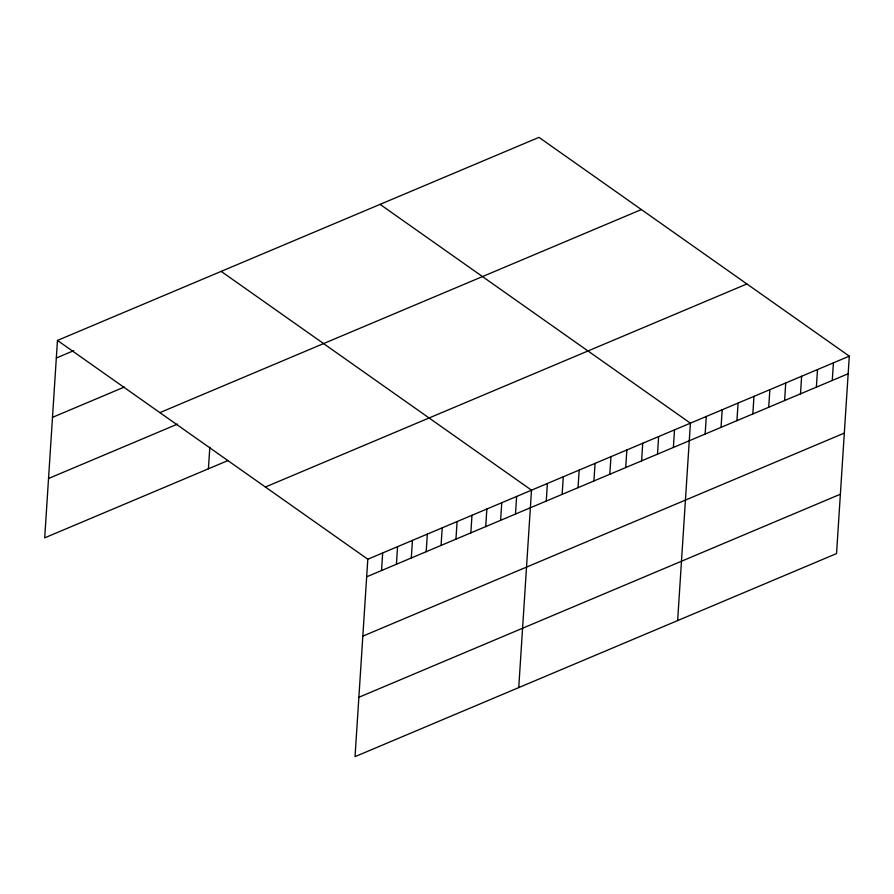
<?xml version="1.0" encoding="UTF-8"?>
<svg xmlns="http://www.w3.org/2000/svg" width="894" height="894" viewBox="0 0 894 894"><rect width="100%" height="100%" fill="white"/><g stroke="black" fill="none" stroke-linecap="round" stroke-linejoin="round"><path stroke-width="1.34" d="M57.462 340.424L367.803 559.219L355.03 756.637L836.538 553.576L849.3 356.158L538.97 137.363L57.462 340.424L44.7 537.842L227.97 460.555M208.414 468.802L209.811 447.223M381.548 570.528L382.677 552.95M396.422 564.248L397.562 546.67M411.307 557.979L412.447 540.389M426.192 551.699L427.332 534.12M441.077 545.418L442.217 527.84M455.962 539.149L457.091 521.56M470.836 532.869L471.976 515.29M485.721 526.6L486.861 509.01M500.606 520.319L501.746 502.73M515.492 514.039L516.62 496.461M518.743 687.598L531.505 490.18L221.176 271.385M546.256 501.065L547.396 483.475M562.147 494.36L563.287 476.781M578.038 487.666L579.178 470.076M593.929 480.961L595.069 463.371M609.82 474.256L610.96 456.678M625.711 467.562L626.85 449.973M641.601 460.857L642.73 443.279M657.492 454.152L658.621 436.574M673.383 447.458L674.512 429.869M677.641 620.581L690.403 423.175L380.073 204.368M705.154 434.048L706.294 416.47M721.045 427.354L722.184 409.765M736.935 420.649L738.075 403.071M752.826 413.956L753.966 396.366M768.717 407.251L769.857 389.661M784.608 400.546L785.737 382.967M800.499 393.852L801.627 376.262M816.378 387.147L817.518 369.557M832.269 380.442L833.409 362.863M56.333 358.013L73.688 350.683M52.489 417.353L124.422 387.013M159.881 412.626L641.378 209.565M48.533 478.491L177.526 424.102M265.384 487.018L746.892 283.957M367.803 559.219L849.3 356.158M366.663 576.809L848.16 373.748M362.819 636.148L844.327 433.087M358.874 697.286L840.371 494.226"/></g></svg>
